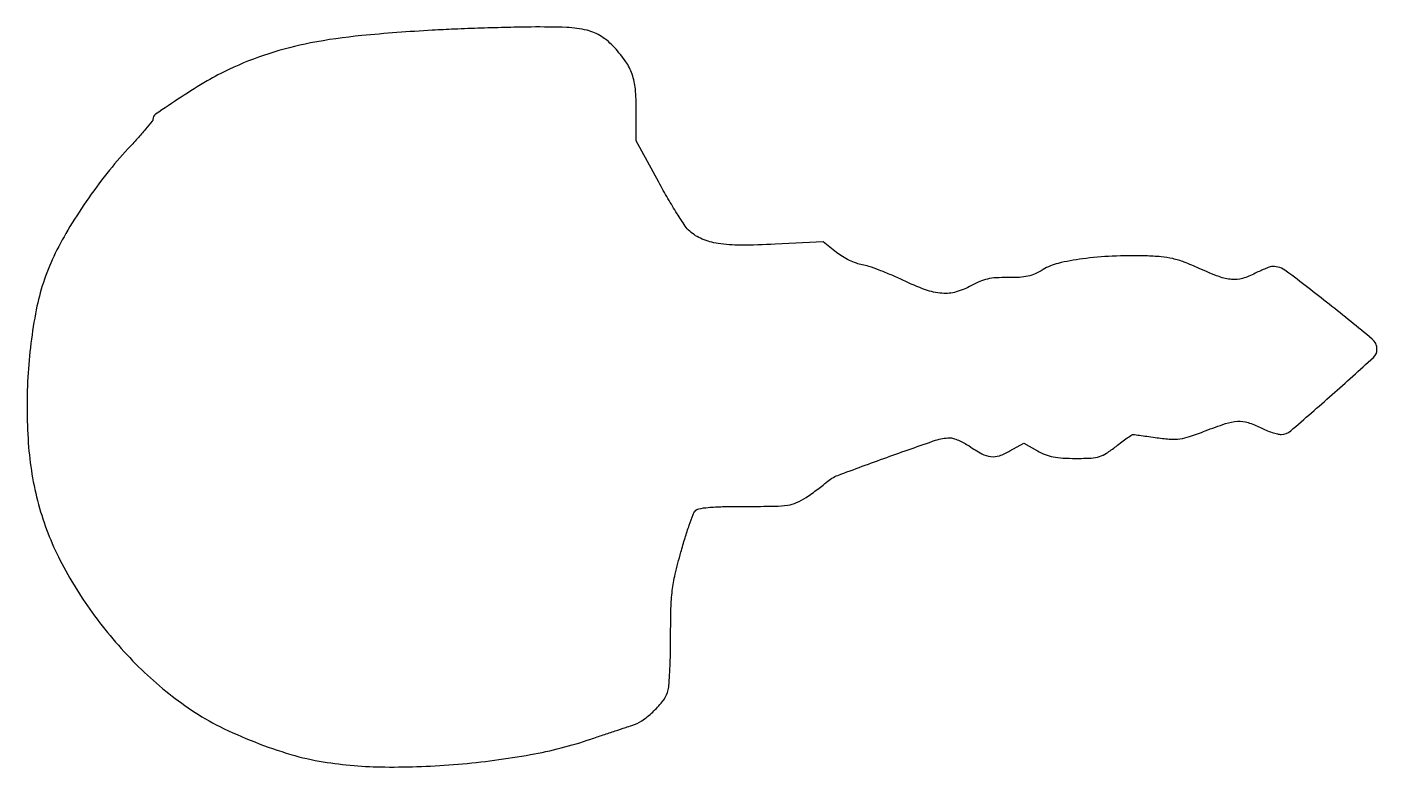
# Model space of a CAD drawing. Extents: x 0 to 394, y 0 to 216.
import ezdxf

# ---------------------------------------------------------------- set-up
doc = ezdxf.new("R2010")
doc.units = 0

msp = doc.modelspace()

# ---------------------------------------------------------------- linework, layer by layer
msp.add_lwpolyline([(118.5, 214.908755, 0.009574), (97.905664, 213.343474, 0.023826), (82.95452, 211.1961, 0.03075), (70.780171, 208.064462, 0.031641), (59.201213, 203.486388, 0.023249), (52.853326, 200.130876, 0.011997), (45.2254, 195.383025, 0.004727), (37.780353, 190.396054, 0.247673), (37, 188.917319, -0.173331), (36.806032, 188.374599, -0.003315), (34.86698, 186.04013, -0.007618), (32.521574, 183.338853, -0.004978), (29.738656, 180.292217, 0.020583), (23.623451, 173.163021, 0.016176), (17.580541, 164.969684, 0.016393), (12.197486, 156.577781, 0.024247), (8.09014, 148.860212, 0.061796), (3.012458, 133.390862, 0.034428), (0.538061, 113.682294, 0.033968), (0.779988, 93.255901, 0.049121), (3.972794, 75.5, 0.052519), (10.462871, 59.29893, 0.039735), (20.733667, 43.111256, 0.038938), (33.716304, 28.387952, 0.044349), (48.308252, 16.547769, 0.033602), (56.543453, 11.768465, 0.021245), (66.705964, 7.276607, 0.0212), (77.260823, 3.645893, 0.032352), (86.701308, 1.492844, 0.037952), (104.688769, -0.015868, 0.02316), (125.995758, 0.804856, 0.023146), (147.167046, 3.59634, 0.037476), (164.744835, 8.127739, -0.000947), (168.332062, 9.337727, -0.000991), (171.870717, 10.516072, -0.00095), (174.931558, 11.522128, -0.004389), (176.708669, 12.085285, 0.07509), (179.598901, 13.474318, 0.037724), (182.772008, 16.005388, 0.037737), (185.520772, 18.975978, 0.077121), (187.08712, 21.729143, 0.070928), (187.44648, 23.323411, 0.006056), (187.731841, 27.515174, 0.007915), (187.933349, 32.546448, 0.00605), (188, 38.054575, -0.006656), (188.108661, 46.216628, -0.023614), (188.494784, 51.436073, -0.027143), (189.34198, 56.218314, -0.011035), (190.989012, 62.623773, -0.006045), (192.21652, 66.800627, -0.008178), (193.432948, 70.542853, -0.005822), (194.534385, 73.634143, -0.084904), (195.111457, 74.634297, -0.172551), (196.255834, 75.314584, -0.025619), (198.954765, 75.704213, -0.018326), (203.132104, 75.936294, -0.004713), (209.89031, 76, 0.003752), (218.434376, 76.06411, 0.033459), (222.177624, 76.371369, 0.067641), (224.750706, 77.122059, 0.041751), (227.517865, 78.642386, 0.007083), (229.189098, 79.785772, 0.006056), (230.917748, 81.036359, 0.00611), (232.461575, 82.211494, 0.017269), (233.5, 83.081496, -0.093744), (236.761485, 85.058614, -0.003125), (251.027984, 90.294995, -0.003415), (265.260802, 95.308757, -0.083157), (269.388326, 96, -0.07436), (270.450094, 95.841217, -0.024978), (271.927808, 95.3071, -0.024217), (273.527038, 94.544014, -0.025447), (275.017865, 93.641191, 0.025528), (278.763201, 91.373896, 0.093485), (281.395998, 90.539579, 0.113302), (283.871067, 90.800889, 0.046848), (286.957971, 92.195952), (291, 94.5), (294.948118, 92.25, 0.036176), (297.27232, 91.139679, 0.044224), (299.583091, 90.46279, 0.035456), (302.355794, 90.11246, 0.014034), (306.198118, 90.009706, 0.011937), (310.632629, 90.121489, 0.060516), (313.065422, 90.538995, 0.073165), (315.110727, 91.494189, 0.022167), (317.890731, 93.509706, -0.006561), (319.617343, 94.845637, -0.009671), (321.170657, 95.96882, -0.005448), (322.497738, 96.8686, -0.155719), (322.890731, 96.979893, -0.024591), (323.328176, 96.94387, -0.000685), (325.209756, 96.692698, -0.001404), (327.421886, 96.38799, -0.000963), (329.929716, 96.030443, 0.017721), (333.857086, 95.604204, 0.053965), (336.535278, 95.698398, 0.046411), (339.341541, 96.372475, 0.010624), (343.929716, 98.045947, -0.014024), (349.816397, 100.147786, -0.063986), (353.380366, 100.822482, -0.089568), (356.3929, 100.461184, -0.043458), (360, 99, 0.019255), (361.655067, 98.234452, 0.01851), (363.385804, 97.5875, 0.018804), (364.951955, 97.131886, 0.061451), (366.021004, 97, 0.179974), (368.832458, 98.045851, 0.003341), (380.907515, 108.614107, 0.002995), (392.935065, 119.412978, 0.211361), (394, 121.819663, 0.223427), (392.581299, 124.836043, 0.005229), (380.086006, 134.962677, 0.00635), (367.545673, 144.653444, 0.162717), (363.517512, 146, 0.083828), (362.87811, 145.892042, 0.011193), (361.592084, 145.4125, 0.012689), (360.08222, 144.765797, 0.010357), (358.5, 144, -0.046567), (354.761257, 142.513575, -0.093532), (351.612295, 142.201366, -0.068095), (347.947923, 143.034953, -0.01602), (342.125861, 145.439675, 0.014352), (337.771212, 147.255319, 0.03447), (334.430808, 148.279162, 0.035315), (331.030005, 148.820649, 0.015755), (326.5, 149.073634, 0.016561), (316.7974, 148.987868, 0.02277), (308.109378, 148.225792, 0.025141), (301.02478, 146.912481, 0.080562), (296.605058, 145.073256, -0.033222), (294.335783, 143.866635, -0.050145), (292.213928, 143.158583, -0.042409), (289.746094, 142.818099, -0.016876), (286.326269, 142.75453, 0.017714), (282.932681, 142.685762, 0.039871), (280.384124, 142.338601, 0.045468), (278.135979, 141.628467, 0.030656), (275.721211, 140.437714, -0.061034), (271.313709, 138.58724, -0.088136), (267.117696, 138.167242, -0.068574), (262.296582, 139.209908, -0.024192), (255.764697, 141.958464, 0.010363), (252.333205, 143.515426, 0.01052), (248.857141, 144.92071, 0.010353), (245.785818, 146.015592, 0.041869), (243.855357, 146.484012, -0.049986), (242.183496, 146.918477, -0.024222), (240.148816, 147.784897, -0.023744), (238.098352, 148.901037, -0.031446), (236.355357, 150.116225), (232.5, 153.181355), (218.5, 152.483505, -0.011413), (208.397363, 152.210867, -0.038871), (201.837125, 152.69423, -0.060731), (197.200628, 153.99023, -0.084594), (193.563182, 156.28425, -0.061439), (192.250981, 157.790608, -0.007823), (189.896405, 161.398193, -0.009068), (187.234936, 165.79351, -0.007433), (184.547236, 170.581938), (178, 182.663875), (177.996262, 191.581938, 0.022618), (177.713429, 197.773776, 0.061018), (176.785312, 202.070056, 0.067972), (174.916728, 205.745173, 0.033582), (171.645005, 209.847318, 0.063568), (167.828335, 213.084546, 0.083885), (163.650237, 214.895982, 0.051809), (157.700333, 215.723487, 0.011173), (147.289838, 215.851783, 0.003526), (140.61172, 215.73775, 0.002154), (132.732015, 215.513629, 0.002159), (124.92745, 215.224245, 0.003833)], format="xyb", close=True)

doc.saveas('drawing.dxf')
